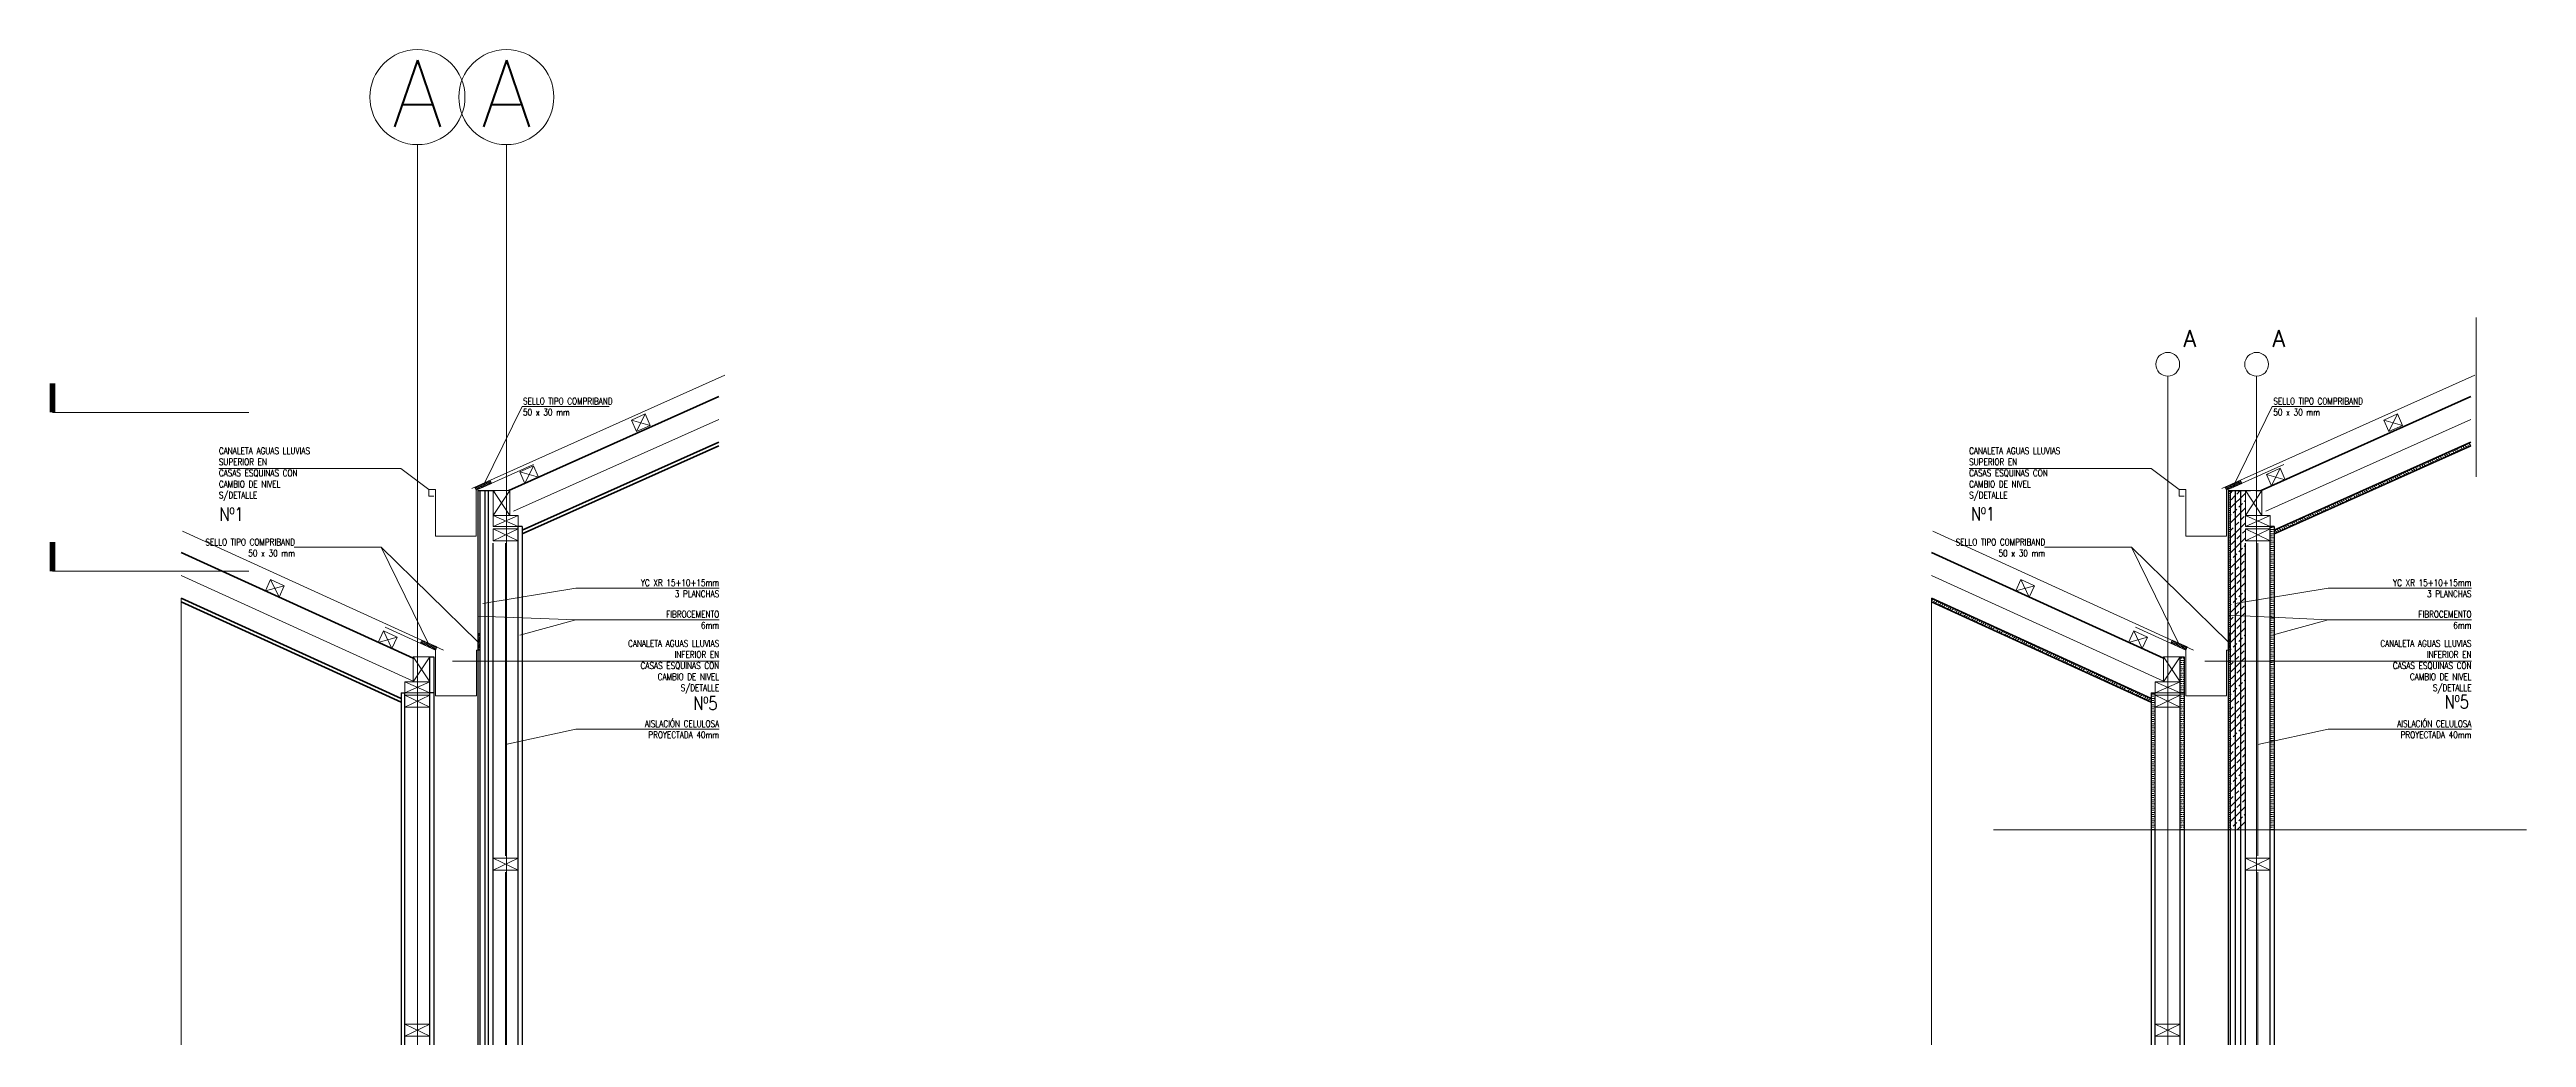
# Model space of a CAD drawing. Header units: metres. Extents: x -2 to 690, y -116 to 73.
# Drawn here: x 507.13 to 514.59, y -84.23 to -81.26 of the extents above; entities that cross this region are included whole.
import ezdxf
from ezdxf.enums import TextEntityAlignment as Align

# ---------------------------------------------------------------- set-up
doc = ezdxf.new("R2010")
doc.units = ezdxf.units.M
doc.header["$LTSCALE"] = 5
doc.header["$MEASUREMENT"] = 0
doc.layers.add('_AUX', color=210, linetype='Continuous', lineweight=18, plot=False)
for name, color, linetype, lineweight in [('A-ANNO-SYMB', 3, 'Continuous', 18), ('A-ANNO-TEXT', 3, 'Continuous', 18), ('A-DETL-MCUT', 4, 'Continuous', 25), ('A-DETL-PATT', 8, 'Continuous', 18), ('A-ELEV-MBE1', 7, 'Continuous', 35), ('A-WALL-PATT', 8, 'Continuous', 18), ('A-WALL-STUD', 3, 'Continuous', 18)]:
    doc.layers.add(name, color=color, linetype=linetype, lineweight=lineweight)
doc.styles.add('E-ROMANS', font='romans.shx', dxfattribs={"width": 0.8})

msp = doc.modelspace()

# ---------------------------------------------------------------- hatches: boundary and pattern name
at = {"layer": 'A-DETL-PATT'}
h = msp.add_hatch(dxfattribs=at)
h.set_pattern_fill('BRASS', color=256, scale=0.002, angle=135, style=0)
h.set_pattern_definition([(135, (31.935525, 0), (-0.00898025612, -0.00898025612), []), (135, (31.931035, -0.00449), (-0.00898025612, -0.00898025612), [0.00635, -0.003175])])
h.paths.add_polyline_path([(514.4201, -82.4507), (514.4201, -82.4398), (513.8282, -82.7046), (513.8282, -82.7156)])
h = msp.add_hatch(dxfattribs=at)
h.set_pattern_fill('HONEY', color=256, scale=0.0008, angle=41.52733, style=0)
h.set_pattern_definition([(221.5273325, (952.1907065, 271.4312112), (-0.004310670362, -0.00087915796), [0.00254, -0.00508]), (101.5273325, (952.1907065, 271.4312112), (0.001393962053, 0.004172729021), [0.00254, -0.00508]), (161.5273325, (952.1907065, 271.4312112), (-0.0029167083084, 0.003293571061), [-0.00508, 0.00254])])
h.paths.add_polyline_path([(508.4642, -82.5638), (508.4601, -82.5546), (508.4145, -82.5751), (508.4186, -82.5842)])
h = msp.add_hatch(dxfattribs=at)
h.set_pattern_fill('HONEY', color=256, scale=0.0008, angle=41.52733, style=0)
h.set_pattern_definition([(221.5273325, (957.4567519, 271.4312112), (-0.004310670362, -0.00087915796), [0.00254, -0.00508]), (101.5273325, (957.4567519, 271.4312112), (0.001393962053, 0.004172729021), [0.00254, -0.00508]), (161.5273325, (957.4567519, 271.4312112), (-0.0029167083084, 0.003293571061), [-0.00508, 0.00254])])
h.paths.add_polyline_path([(513.7303, -82.5638), (513.7262, -82.5546), (513.6805, -82.5751), (513.6846, -82.5842)])
h = msp.add_hatch(dxfattribs=at)
h.set_pattern_fill('BRASS', color=256, scale=0.002, style=0)
h.set_pattern_definition([(0, (0, 0), (0, 0.0127), []), (0, (0, 0.00635), (0, 0.0127), [0.00635, -0.003175])])
h.paths.add_polyline_path([(513.6952, -83.0648), (513.6892, -83.0648), (513.6892, -83.6056), (513.6952, -83.6056)])
h.paths.add_polyline_path([(513.8282, -82.6934), (513.8162, -82.6934), (513.8162, -83.6056), (513.8282, -83.6056)])
h.paths.add_polyline_path([(513.6952, -82.5854), (513.6892, -82.5854), (513.6892, -83.0648), (513.6952, -83.0648), (513.6952, -82.9963)])
h = msp.add_hatch(dxfattribs=at)
h.set_pattern_fill('BRASS', color=256, scale=0.005, angle=45, style=0)
h.set_pattern_definition([(45, (0, 0), (-0.0224506403, 0.0224506403), []), (45, (-0.011225, 0.011225), (-0.0224506403, 0.0224506403), [0.015875, -0.0079375])])
h.paths.add_polyline_path([(513.7102, -82.5854), (513.6952, -82.5854), (513.6952, -83.6056), (513.7102, -83.6056)])
h.paths.add_polyline_path([(513.7262, -82.5854), (513.7102, -82.5854), (513.7102, -83.6056), (513.7262, -83.6056)])
h.paths.add_polyline_path([(513.7412, -82.7434), (513.7412, -82.7434), (513.7412, -82.6934), (513.7412, -82.6604), (513.7412, -82.5854), (513.7262, -82.5854), (513.7262, -83.6056), (513.7412, -83.6056)])
h = msp.add_hatch(dxfattribs=at)
h.set_pattern_fill('BRASS', color=256, scale=0.002, angle=45, style=0)
h.set_pattern_definition([(45, (31.951525, 0), (-0.00898025612, 0.00898025612), []), (45, (31.947035, 0.00449), (-0.00898025612, 0.00898025612), [0.00635, -0.003175])])
h.paths.add_polyline_path([(512.7969, -82.9092), (512.7969, -82.9202), (513.4582, -83.2213), (513.4582, -83.2103)])
h = msp.add_hatch(dxfattribs=at)
h.set_pattern_fill('HONEY', color=256, scale=0.0008, angle=-72.58279, style=0)
h.set_pattern_definition([(107.4172091, (650.2737, -632.6855085), (0.000958411243, 0.004293744936), [0.00254, -0.00508]), (347.4172091, (650.2737, -632.6855085), (0.0032392865705, -0.002976880952), [0.00254, -0.00508]), (47.4172091, (650.2737, -632.6855085), (0.004197697814, 0.001316863984), [-0.00508, 0.00254])])
h.paths.add_polyline_path([(508.4231, -83.0148), (508.4231, -83.0648), (508.4291, -83.0648), (508.4291, -83.0148)])
h = msp.add_hatch(dxfattribs=at)
h.set_pattern_fill('HONEY', color=256, scale=0.0008, angle=-72.58279, style=0)
h.set_pattern_definition([(107.4172091, (655.5397454, -632.6855093), (0.000958411243, 0.004293744936), [0.00254, -0.00508]), (347.4172091, (655.5397454, -632.6855093), (0.0032392865705, -0.002976880952), [0.00254, -0.00508]), (47.4172091, (655.5397454, -632.6855093), (0.004197697814, 0.001316863984), [-0.00508, 0.00254])])
h.paths.add_polyline_path([(513.6892, -83.0148), (513.6892, -83.0648), (513.6952, -83.0648), (513.6952, -83.0148)])
h = msp.add_hatch(dxfattribs=at)
h.set_pattern_fill('HONEY', color=256, scale=0.0008, angle=-6.89723, style=0)
h.set_pattern_definition([(173.10277417, (1067.5730142, -180.095806), (-0.00351826788, 0.0026413233065), [0.00254, -0.00508]), (53.10277417, (1067.5730142, -180.095806), (0.004046587023, 0.0017262477085), [0.00254, -0.00508]), (113.10277417, (1067.5730142, -180.095806), (0.000528319143, 0.004367571015), [-0.00508, 0.00254])])
h.paths.add_polyline_path([(508.2961, -83.0648), (508.3003, -83.0557), (508.2547, -83.0351), (508.2506, -83.0442)])
h = msp.add_hatch(dxfattribs=at)
h.set_pattern_fill('BRASS', color=256, scale=0.002, style=0)
h.set_pattern_definition([(0, (31.951525, 0), (0, 0.0127), []), (0, (31.951525, 0.00635), (0, 0.0127), [0.00635, -0.003175])])
h.paths.add_polyline_path([(513.5572, -83.1934), (513.5452, -83.1934), (513.5452, -83.6056), (513.5572, -83.6056)])
h.paths.add_polyline_path([(513.5572, -83.0854), (513.5452, -83.0854), (513.5452, -83.1934), (513.5572, -83.1934)])
h.paths.add_polyline_path([(513.4702, -83.1934), (513.4582, -83.1934), (513.4582, -83.6056), (513.4702, -83.6056)])
h = msp.add_hatch(dxfattribs=at)
h.set_pattern_fill('HONEY', color=256, scale=0.0008, angle=-6.89723, style=0)
h.set_pattern_definition([(173.10277417, (1072.8390596, -180.095806), (-0.00351826788, 0.0026413233065), [0.00254, -0.00508]), (53.10277417, (1072.8390596, -180.095806), (0.004046587023, 0.0017262477085), [0.00254, -0.00508]), (113.10277417, (1072.8390596, -180.095806), (0.000528319143, 0.004367571015), [-0.00508, 0.00254])])
h.paths.add_polyline_path([(513.5622, -83.0648), (513.5663, -83.0557), (513.5207, -83.0351), (513.5166, -83.0442)])

# ---------------------------------------------------------------- linework, layer by layer
at = {"layer": '_AUX'}
for points in [[(514.4361, -82.5437), (514.4361, -82.0651)], [(507.5309, -82.9092), (507.5309, -88.9259)], [(512.7969, -82.9092), (512.7969, -88.9259)], [(512.9832, -83.6056), (514.587, -83.6056)]]:
    msp.add_lwpolyline(points, dxfattribs=at)
at = {"layer": 'A-ANNO-SYMB', "ltscale": 10}
for p, q in [((508.2416, -89.1727), (508.2416, -81.5451)), ((508.5091, -89.1727), (508.5091, -81.5451)), ((513.5077, -88.7144), (513.5077, -82.2414)), ((513.7752, -88.7144), (513.7752, -82.2414))]:
    msp.add_line(p, q, dxfattribs=at)
at = {"layer": 'A-ANNO-SYMB'}
for p, q in [((507.7343, -82.3502), (507.1434, -82.3502)), ((507.7343, -82.8277), (507.1434, -82.8277))]:
    msp.add_line(p, q, dxfattribs=at)
at = {"layer": 'A-ANNO-SYMB', "const_width": 0.0175}
for points in [[(507.1434, -82.3502), (507.1434, -82.2627)], [(507.1434, -82.8277), (507.1434, -82.7402)]]:
    msp.add_lwpolyline(points, dxfattribs=at)
at = {"layer": 'A-ANNO-SYMB'}
for points in [[(508.4048, -82.5794), (509.166, -82.2387)], [(513.6709, -82.5794), (514.432, -82.2387)], [(508.5905, -82.5072), (508.4186, -82.5842), (508.4186, -82.7224), (508.2961, -82.7224), (508.2961, -82.5824), (508.2761, -82.5824), (508.2761, -82.6024), (508.2906, -82.6024)], [(508.4186, -82.5842), (508.4642, -82.5638), (508.4601, -82.5546), (508.4145, -82.5751), (508.4186, -82.5842)], [(513.8566, -82.5072), (513.6846, -82.5842), (513.6846, -82.7224), (513.5622, -82.7224), (513.5622, -82.5824), (513.5422, -82.5824), (513.5422, -82.6024), (513.5567, -82.6024)], [(513.6846, -82.5842), (513.7303, -82.5638), (513.7262, -82.5546), (513.6805, -82.5751), (513.6846, -82.5842)], [(508.3195, -83.0649), (507.535, -82.7076)], [(513.5856, -83.0649), (512.8011, -82.7076)], [(508.1445, -82.9963), (508.2961, -83.0648), (508.2961, -83.203), (508.4189, -83.203), (508.4189, -83.0648), (508.4291, -83.0648), (508.4291, -82.9963), (508.4291, -82.9963)], [(508.4231, -83.0148), (508.4231, -83.0648), (508.4291, -83.0648), (508.4291, -83.0148), (508.4231, -83.0148)], [(513.4106, -82.9963), (513.5622, -83.0648), (513.5622, -83.203), (513.685, -83.203), (513.685, -83.0648), (513.6952, -83.0648), (513.6952, -82.9963), (513.6952, -82.9963)], [(513.6892, -83.0148), (513.6892, -83.0648), (513.6952, -83.0648), (513.6952, -83.0148), (513.6892, -83.0148)], [(508.2506, -83.0442), (508.2961, -83.0648), (508.3003, -83.0557), (508.2547, -83.0351), (508.2506, -83.0442)], [(513.5166, -83.0442), (513.5622, -83.0648), (513.5663, -83.0557), (513.5207, -83.0351), (513.5166, -83.0442)]]:
    msp.add_lwpolyline(points, dxfattribs=at)
for centre, radius in [((508.2416, -81.402), 0.143), ((508.5091, -81.402), 0.143), ((513.5077, -82.2056), 0.0358), ((513.7752, -82.2056), 0.0358)]:
    msp.add_circle(centre, radius, dxfattribs=at)
at = {"layer": 'A-ANNO-TEXT'}
for p, q in [((508.5562, -82.3322), (508.8186, -82.3322)), ((513.8223, -82.3322), (514.0847, -82.3322)), ((508.2761, -82.5824), (508.1916, -82.5194)), ((513.5422, -82.5824), (513.4577, -82.5194)), ((508.1329, -82.756), (507.8705, -82.756)), ((508.1329, -82.756), (508.4231, -83.0398)), ((513.399, -82.756), (513.1366, -82.756)), ((513.399, -82.756), (513.6892, -83.0398)), ((508.7179, -82.974), (508.4231, -82.9628)), ((513.99, -82.974), (513.6916, -82.9603))]:
    msp.add_line(p, q, dxfattribs=at)
for points in [[(508.5562, -82.3322), (508.4404, -82.569)], [(513.8223, -82.3322), (513.7064, -82.569)], [(507.6441, -82.5194), (508.0757, -82.5194), (508.1916, -82.5194)], [(512.9102, -82.5194), (513.3417, -82.5194), (513.4577, -82.5194)], [(508.1329, -82.756), (508.2772, -83.0507)], [(513.399, -82.756), (513.5432, -83.0507)], [(509.1495, -82.8792), (508.7179, -82.8792), (508.4381, -82.9254)], [(514.4216, -82.8792), (513.99, -82.8792), (513.7102, -82.9254)], [(509.1495, -82.974), (508.7179, -82.974), (508.5501, -83.0202)], [(514.4216, -82.974), (513.99, -82.974), (513.8222, -83.0202)], [(509.1495, -83.0987), (508.7179, -83.0987), (508.3471, -83.0987)], [(514.4216, -83.0987), (513.99, -83.0987), (513.6191, -83.0987)], [(509.1495, -83.3031), (508.7179, -83.3031), (508.5067, -83.3492)], [(514.4216, -83.3031), (513.99, -83.3031), (513.7787, -83.3492)]]:
    msp.add_lwpolyline(points, dxfattribs=at)
at = {"layer": 'A-DETL-MCUT'}
for p, q in [((508.4231, -82.5854), (508.4231, -84.9834)), ((508.4231, -82.5854), (508.4291, -82.5854)), ((508.4291, -82.5854), (508.4291, -84.9834)), ((508.4291, -82.5854), (508.4291, -84.9834)), ((508.4291, -82.5854), (508.4692, -82.5854)), ((508.4441, -82.5854), (508.4441, -84.9834)), ((508.4541, -82.5854), (508.4541, -84.9834)), ((508.4542, -82.5854), (508.4602, -82.5854)), ((508.4602, -82.5854), (508.4752, -82.5854)), ((513.6892, -82.5854), (513.6892, -84.9834)), ((513.6892, -82.5854), (513.6952, -82.5854)), ((513.6952, -82.5854), (513.6952, -84.9834)), ((513.6952, -82.5854), (513.7572, -82.5854)), ((513.7102, -82.5854), (513.7102, -84.9834)), ((513.7102, -82.5854), (513.7102, -84.9834)), ((513.7202, -82.5854), (513.7262, -82.5854)), ((513.7262, -82.5854), (513.7262, -84.9834)), ((513.7262, -82.5854), (513.7412, -82.5854)), ((513.7732, -82.5854), (513.7882, -82.5854)), ((508.5562, -82.6934), (508.5442, -82.6934)), ((513.8282, -82.6934), (513.8162, -82.6934)), ((508.4692, -84.8334), (508.4692, -82.7434)), ((513.7412, -84.8334), (513.7412, -82.7434)), ((508.1921, -83.1934), (508.2041, -83.1934)), ((513.4581, -83.1934), (513.4702, -83.1934))]:
    msp.add_line(p, q, dxfattribs=at)
for points in [[(508.5562, -82.6934), (508.5562, -84.8834), (508.5442, -84.8834), (508.5442, -82.6934)], [(513.8282, -82.6934), (513.8282, -84.8684), (513.8162, -84.8684), (513.8162, -82.6934)], [(508.1921, -83.1934), (508.1921, -85.3584), (508.2041, -85.3584), (508.2041, -83.1934)], [(508.2911, -83.1934), (508.2911, -85.6334), (508.2791, -85.6334), (508.2791, -83.1934)], [(513.4582, -83.1934), (513.4582, -85.3584), (513.4702, -85.3584), (513.4702, -83.1934)], [(513.5572, -83.1934), (513.5572, -85.6334), (513.5452, -85.6334), (513.5452, -83.1934)]]:
    msp.add_lwpolyline(points, dxfattribs=at)
for points in [[(508.2791, -83.0854), (508.2911, -83.0854), (508.2911, -83.1934), (508.2791, -83.1934)], [(513.5452, -83.0854), (513.5572, -83.0854), (513.5572, -83.1934), (513.5452, -83.1934)]]:
    msp.add_lwpolyline(points, close=True, dxfattribs=at)
at = {"layer": 'A-ELEV-MBE1'}
for points in [[(508.5165, -82.5854), (509.1481, -82.3028)], [(513.7885, -82.5854), (514.4201, -82.3028)], [(508.5562, -82.7046), (509.1481, -82.4398)], [(508.5562, -82.7156), (509.1481, -82.4507)], [(513.8282, -82.7046), (514.4201, -82.4398)], [(513.8282, -82.7156), (514.4201, -82.4507)], [(508.2291, -83.0898), (507.5309, -82.7719)], [(513.4952, -83.0898), (512.7969, -82.7719)], [(508.1921, -83.2103), (507.5309, -82.9092)], [(508.1921, -83.2213), (507.5309, -82.9202)], [(513.4582, -83.2103), (512.7969, -82.9092)], [(513.4582, -83.2213), (512.7969, -82.9202)]]:
    msp.add_lwpolyline(points, dxfattribs=at)
at = {"layer": 'A-WALL-PATT', "ltscale": 5}
for p, q in [((508.5067, -83.6834), (508.5067, -82.7434)), ((508.2416, -84.1834), (508.2416, -83.2434)), ((508.5067, -84.8334), (508.5067, -83.7334))]:
    msp.add_line(p, q, dxfattribs=at)
at = {"layer": 'A-WALL-PATT', "ltscale": 10}
for p, q in [((513.7787, -83.6834), (513.7787, -82.7434)), ((513.5077, -84.1834), (513.5077, -83.2434)), ((513.7787, -84.8334), (513.7787, -83.7334))]:
    msp.add_line(p, q, dxfattribs=at)
at = {"layer": 'A-WALL-PATT', "ltscale": 7}
for points in [[(508.5306, -82.6476), (509.1481, -82.3713)], [(508.2291, -83.1585), (507.5309, -82.8405)]]:
    msp.add_lwpolyline(points, dxfattribs=at)
at = {"layer": 'A-WALL-PATT', "ltscale": 14}
for points in [[(513.8027, -82.6476), (514.4201, -82.3713)], [(513.4952, -83.1585), (512.7969, -82.8405)]]:
    msp.add_lwpolyline(points, dxfattribs=at)
at = {"layer": 'A-WALL-STUD'}
for p, q in [((508.9422, -82.3896), (508.8856, -82.3733)), ((508.9011, -82.408), (508.9267, -82.3549)), ((514.2143, -82.3896), (514.1577, -82.3733)), ((514.1732, -82.408), (514.1987, -82.3549)), ((508.606, -82.5454), (508.5494, -82.5291)), ((508.565, -82.5637), (508.5905, -82.5107)), ((513.861, -82.553), (513.8044, -82.5367)), ((513.82, -82.5714), (513.8455, -82.5183)), ((508.5192, -82.6604), (508.4692, -82.5854)), ((508.5192, -82.5854), (508.4692, -82.6604)), ((513.7912, -82.6604), (513.7412, -82.5854)), ((513.7912, -82.5854), (513.7412, -82.6604)), ((508.5442, -82.7004), (508.4692, -82.7364)), ((508.4692, -82.7004), (508.5442, -82.7364)), ((513.8162, -82.7004), (513.7412, -82.7364)), ((513.7412, -82.7004), (513.8162, -82.7364)), ((507.8251, -82.9058), (507.7999, -82.8526)), ((513.0912, -82.9058), (513.0659, -82.8526)), ((507.7842, -82.8872), (507.8409, -82.8713)), ((513.0502, -82.8872), (513.1069, -82.8713)), ((508.1648, -83.0605), (508.1396, -83.0073)), ((513.4308, -83.0605), (513.4056, -83.0073)), ((508.1238, -83.0418), (508.1805, -83.0259)), ((508.2291, -83.1604), (508.2791, -83.0854)), ((508.2291, -83.0854), (508.2791, -83.1604)), ((513.3899, -83.0418), (513.4466, -83.0259)), ((513.4952, -83.1604), (513.5452, -83.0854)), ((513.4952, -83.0854), (513.5452, -83.1604)), ((508.2041, -83.2004), (508.2791, -83.2364)), ((508.2791, -83.2004), (508.2041, -83.2364)), ((513.4702, -83.2004), (513.5452, -83.2364)), ((513.5452, -83.2004), (513.4702, -83.2364)), ((508.4692, -83.7264), (508.5442, -83.6904)), ((508.5442, -83.7264), (508.4692, -83.6904)), ((513.7412, -83.7264), (513.8162, -83.6904)), ((513.8162, -83.7264), (513.7412, -83.6904)), ((508.2791, -84.2264), (508.2041, -84.1904)), ((508.2041, -84.2264), (508.2791, -84.1904)), ((513.5452, -84.2264), (513.4702, -84.1904)), ((513.4702, -84.2264), (513.5452, -84.1904))]:
    msp.add_line(p, q, dxfattribs=at)
for points in [[(508.9011, -82.408), (508.9422, -82.3896), (508.9267, -82.3549), (508.8856, -82.3733)], [(514.1732, -82.408), (514.2143, -82.3896), (514.1987, -82.3549), (514.1577, -82.3733)], [(508.565, -82.5637), (508.606, -82.5454), (508.5905, -82.5107), (508.5494, -82.5291)], [(513.82, -82.5714), (513.861, -82.553), (513.8455, -82.5183), (513.8044, -82.5367)], [(508.5442, -82.7004), (508.4692, -82.7004), (508.4692, -82.7364), (508.5442, -82.7364)], [(513.8162, -82.7004), (513.7412, -82.7004), (513.7412, -82.7364), (513.8162, -82.7364)], [(507.8251, -82.9058), (507.7842, -82.8872), (507.7999, -82.8526), (507.8409, -82.8713)], [(513.0912, -82.9058), (513.0502, -82.8872), (513.0659, -82.8526), (513.1069, -82.8713)], [(508.1648, -83.0605), (508.1238, -83.0418), (508.1396, -83.0073), (508.1805, -83.0259)], [(513.4308, -83.0605), (513.3899, -83.0418), (513.4056, -83.0073), (513.4466, -83.0259)], [(508.2041, -83.2004), (508.2791, -83.2004), (508.2791, -83.2364), (508.2041, -83.2364)], [(513.4702, -83.2004), (513.5452, -83.2004), (513.5452, -83.2364), (513.4702, -83.2364)], [(508.4692, -83.7264), (508.5442, -83.7264), (508.5442, -83.6904), (508.4692, -83.6904)], [(513.7412, -83.7264), (513.8162, -83.7264), (513.8162, -83.6904), (513.7412, -83.6904)], [(508.2791, -84.2264), (508.2041, -84.2264), (508.2041, -84.1904), (508.2791, -84.1904)], [(513.5452, -84.2264), (513.4702, -84.2264), (513.4702, -84.1904), (513.5452, -84.1904)]]:
    msp.add_lwpolyline(points, close=True, dxfattribs=at)
for points in [[(508.4692, -82.5854), (508.5192, -82.5854), (508.5192, -82.5854), (508.5192, -82.6604), (508.4692, -82.6604), (508.4692, -82.5854)], [(513.7412, -82.5854), (513.7912, -82.5854), (513.7912, -82.5854), (513.7912, -82.6604), (513.7412, -82.6604), (513.7412, -82.5854)], [(508.5442, -82.6934), (508.5442, -82.6934), (508.5442, -82.6604), (508.5312, -82.6604), (508.4692, -82.6604), (508.4692, -82.6934), (508.5442, -82.6934)], [(508.5442, -82.6604), (508.4692, -82.6934)], [(508.4692, -82.6604), (508.5442, -82.6934)], [(513.8162, -82.6934), (513.8162, -82.6934), (513.8162, -82.6604), (513.8032, -82.6604), (513.7412, -82.6604), (513.7412, -82.6934), (513.8162, -82.6934)], [(513.8162, -82.6604), (513.7412, -82.6934)], [(513.7412, -82.6604), (513.8162, -82.6934)], [(508.2791, -83.0854), (508.2291, -83.0854), (508.2291, -83.0854), (508.2291, -83.1604), (508.2791, -83.1604), (508.2791, -83.0854)], [(513.5452, -83.0854), (513.4952, -83.0854), (513.4952, -83.0854), (513.4952, -83.1604), (513.5452, -83.1604), (513.5452, -83.0854)], [(508.2041, -83.1934), (508.2041, -83.1934), (508.2041, -83.1604), (508.2171, -83.1604), (508.2791, -83.1604), (508.2791, -83.1934), (508.2041, -83.1934)], [(508.2041, -83.1604), (508.2791, -83.1934)], [(508.2791, -83.1604), (508.2041, -83.1934)], [(513.4702, -83.1934), (513.4702, -83.1934), (513.4702, -83.1604), (513.4832, -83.1604), (513.5452, -83.1604), (513.5452, -83.1934), (513.4702, -83.1934)], [(513.4702, -83.1604), (513.5452, -83.1934)], [(513.5452, -83.1604), (513.4702, -83.1934)]]:
    msp.add_lwpolyline(points, dxfattribs=at)

# ---------------------------------------------------------------- texts
at = {"layer": 'A-ANNO-TEXT', "style": 'E-ROMANS'}
for s, insert, char_height, attachment_point in [('SELLO TIPO COMPRIBAND\\P50 x 30 mm', (508.5594, -82.3331), 0.02, 4), ('SELLO TIPO COMPRIBAND\\P50 x 30 mm', (513.8255, -82.3331), 0.02, 4), ('CANALETA AGUAS LLUVIAS\\PSUPERIOR EN\\PCASAS ESQUINAS CON \\PCAMBIO DE NIVEL\\PS/DETALLE', (507.6441, -82.5358), 0.02, 4), ('CANALETA AGUAS LLUVIAS\\PSUPERIOR EN\\PCASAS ESQUINAS CON \\PCAMBIO DE NIVEL\\PS/DETALLE', (512.9102, -82.5358), 0.02, 4), ('Nº1', (507.6824, -82.636), 0.04, 2), ('Nº1', (512.9518, -82.6356), 0.04, 2), ('SELLO TIPO COMPRIBAND\\P50 x 30 mm', (507.8731, -82.7568), 0.02, 6), ('SELLO TIPO COMPRIBAND\\P50 x 30 mm', (513.1391, -82.7568), 0.02, 6), ('YC XR 15+10+15mm\\P3 PLANCHAS', (509.1495, -82.8792), 0.02, 6), ('YC XR 15+10+15mm\\P3 PLANCHAS', (514.4216, -82.8792), 0.02, 6), ('FIBROCEMENTO\\P6mm', (509.1495, -82.974), 0.02, 6), ('FIBROCEMENTO\\P6mm', (514.4216, -82.974), 0.02, 6), ('CANALETA AGUAS LLUVIAS\\PINFERIOR EN\\PCASAS ESQUINAS CON \\PCAMBIO DE NIVEL\\PS/DETALLE', (509.1495, -83.1151), 0.02, 6), ('CANALETA AGUAS LLUVIAS\\PINFERIOR EN\\PCASAS ESQUINAS CON \\PCAMBIO DE NIVEL\\PS/DETALLE', (514.4216, -83.1151), 0.02, 6), ('Nº5', (509.1079, -83.2051), 0.04, 2), ('Nº5', (514.3772, -83.2004), 0.04, 2), ('AISLACIÓN CELULOSA\\PPROYECTADA 40mm', (509.1495, -83.3031), 0.02, 6), ('AISLACIÓN CELULOSA\\PPROYECTADA 40mm', (514.4216, -83.3031), 0.02, 6)]:
    msp.add_mtext(s, dxfattribs=dict(at, insert=insert, char_height=char_height, attachment_point=attachment_point))
for height, p in [(0.2, (508.2416, -81.3909)), (0.2, (508.5091, -81.3909)), (0.05, (513.5741, -82.1278)), (0.05, (513.8416, -82.1278))]:
    msp.add_attdef('A', text='0.00', height=height, dxfattribs=at).set_placement(p, align=Align.MIDDLE_CENTER)

doc.saveas('drawing.dxf')
